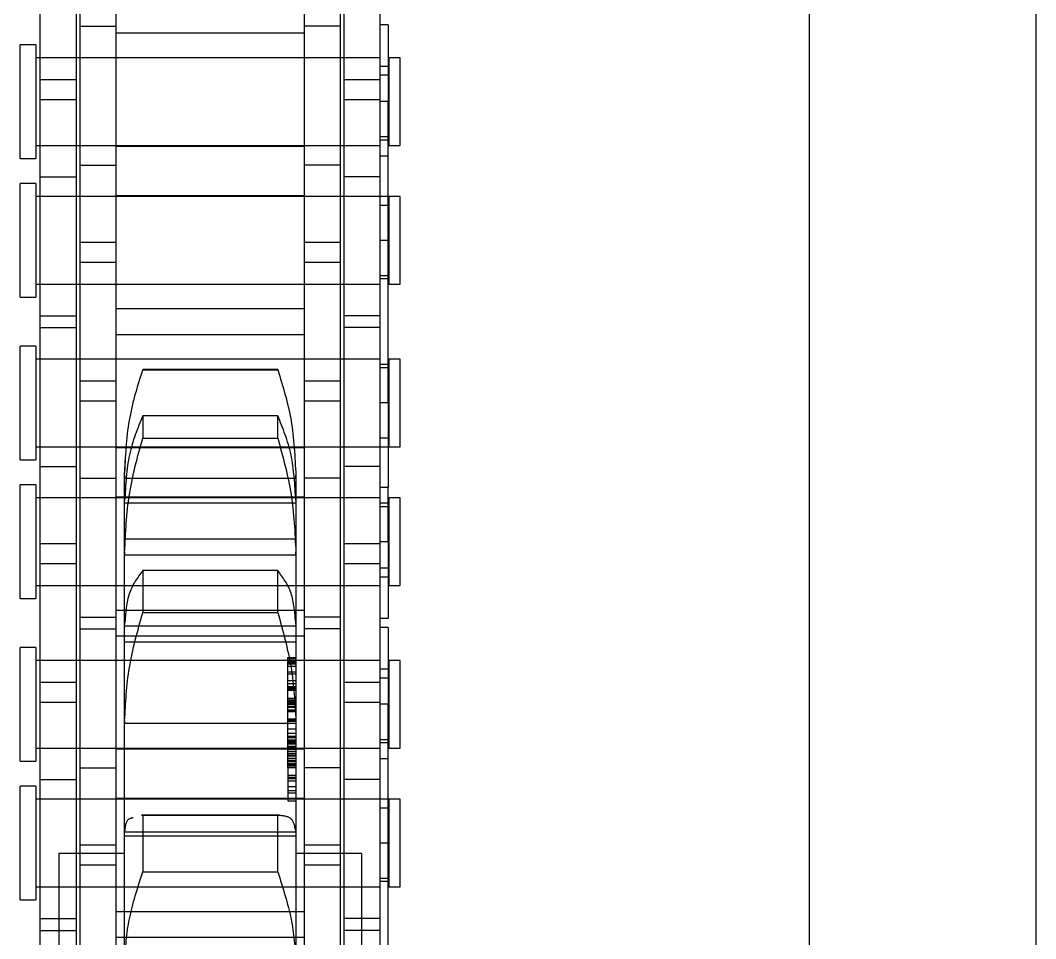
# Model space of a CAD drawing. Header units: metres. Extents: x 0 to 63075, y 0 to 44550.
# Drawn here: x 14562.03 to 14604.79, y 26117.97 to 26156.67 of the extents above; entities that cross this region are included whole.
import ezdxf

# ---------------------------------------------------------------- set-up
doc = ezdxf.new("R2010")
doc.units = ezdxf.units.M
doc.header["$LTSCALE"] = 75
doc.linetypes.add('HIDDEN2', pattern=[4.7625, 3.175, -1.5875])
for name, color, linetype in [('SDM', 7, 'Continuous'), ('SL4', 4, 'Continuous'), ('ST1', 7, 'HIDDEN2')]:
    doc.layers.add(name, color=color, linetype=linetype)

# ---------------------------------------------------------------- blocks, each defined once
blk = doc.blocks.new('A$Ca53c419a')
at = {"layer": 'SL4'}
for p, q in [((1009.762, 215.76), (2334.737, 215.76)), ((2334.737, 206.235), (1009.762, 206.235))]:
    blk.add_line(p, q, dxfattribs=at)
at = {"layer": 'ST1'}
for p, q in [((1689.83, 249), (1694.627, 249)), ((1689.83, 249), (1689.83, 248.342)), ((1694.627, 248.342), (1694.627, 249)), ((1695.678, 249), (1700.475, 249)), ((1695.678, 249), (1695.678, 248.342)), ((1700.475, 248.342), (1700.475, 249)), ((1702.53, 249), (1707.327, 249)), ((1702.53, 249), (1702.53, 248.342)), ((1707.327, 248.342), (1707.327, 249)), ((1708.378, 249), (1713.175, 249)), ((1708.378, 249), (1708.378, 248.342)), ((1713.175, 248.342), (1713.175, 249)), ((1715.23, 249), (1720.027, 249)), ((1715.23, 249), (1715.23, 248.342)), ((1720.027, 248.342), (1720.027, 249)), ((1721.078, 249), (1725.875, 249)), ((1721.078, 249), (1721.078, 248.342)), ((1725.875, 248.342), (1725.875, 249)), ((1679.456, 248.157), (1688.551, 248.157)), ((1688.551, 248.157), (1688.551, 246.637)), ((1688.551, 248.157), (1694.901, 248.157)), ((1689.053, 248.157), (1689.053, 246.637)), ((1694.627, 248.342), (1689.83, 248.342)), ((1690.383, 248.342), (1690.383, 233.843)), ((1690.383, 248.157), (1690.383, 246.637)), ((1694.073, 233.843), (1694.073, 248.342)), ((1694.073, 246.637), (1694.073, 248.157)), ((1694.901, 248.157), (1694.901, 246.637)), ((1694.901, 248.157), (1703.996, 248.157)), ((1700.475, 248.342), (1695.678, 248.342)), ((1696.231, 248.342), (1696.231, 233.843)), ((1696.231, 248.157), (1696.231, 246.637)), ((1698.148, 246.637), (1698.148, 248.157)), ((1699.008, 248.157), (1699.008, 246.637)), ((1699.921, 233.843), (1699.921, 248.342)), ((1699.921, 246.637), (1699.921, 248.157)), ((1707.327, 248.342), (1702.53, 248.342)), ((1703.083, 248.342), (1703.083, 233.843)), ((1703.083, 248.157), (1703.083, 246.637)), ((1703.996, 248.157), (1704.856, 248.157)), ((1703.996, 246.637), (1703.996, 248.157)), ((1704.856, 248.157), (1713.951, 248.157)), ((1704.856, 248.157), (1704.856, 246.637)), ((1706.773, 233.843), (1706.773, 248.342)), ((1706.773, 246.637), (1706.773, 248.157)), ((1708.103, 248.157), (1708.103, 246.637)), ((1713.175, 248.342), (1708.378, 248.342)), ((1708.931, 248.342), (1708.931, 233.843)), ((1708.931, 248.157), (1708.931, 246.637)), ((1712.621, 233.843), (1712.621, 248.342)), ((1712.621, 246.637), (1712.621, 248.157)), ((1713.951, 248.157), (1713.951, 246.637)), ((1713.951, 248.157), (1720.301, 248.157)), ((1714.453, 248.157), (1714.453, 246.637)), ((1720.027, 248.342), (1715.23, 248.342)), ((1715.783, 248.342), (1715.783, 233.843)), ((1715.783, 248.157), (1715.783, 246.637)), ((1719.473, 233.843), (1719.473, 248.342)), ((1719.473, 246.637), (1719.473, 248.157)), ((1720.301, 248.157), (1720.301, 246.637)), ((1720.301, 248.157), (1729.396, 248.157)), ((1725.875, 248.342), (1721.078, 248.342)), ((1721.631, 248.342), (1721.631, 233.843)), ((1721.631, 248.157), (1721.631, 246.637)), ((1723.548, 246.637), (1723.548, 248.157)), ((1724.408, 248.157), (1724.408, 246.637)), ((1725.321, 233.843), (1725.321, 248.342)), ((1725.321, 246.637), (1725.321, 248.157)), ((1691.794, 247.375), (1652.706, 247.375)), ((1691.794, 244.605), (1691.794, 247.375)), ((1679.456, 246.637), (1688.551, 246.637)), ((1682.201, 246.485), (1691.296, 246.485)), ((1688.551, 246.637), (1694.901, 246.637)), ((1690.383, 246.485), (1690.383, 244.965)), ((1691.296, 246.485), (1692.156, 246.485)), ((1691.296, 244.965), (1691.296, 246.485)), ((1692.156, 246.485), (1701.251, 246.485)), ((1692.156, 246.485), (1692.156, 244.965)), ((1694.073, 244.965), (1694.073, 246.485)), ((1694.901, 246.637), (1703.996, 246.637)), ((1695.403, 246.485), (1695.403, 244.965)), ((1696.231, 246.485), (1696.231, 244.965)), ((1699.921, 244.965), (1699.921, 246.485)), ((1701.251, 246.485), (1701.251, 244.965)), ((1701.251, 246.485), (1707.601, 246.485)), ((1701.753, 246.485), (1701.753, 244.965)), ((1703.083, 246.485), (1703.083, 244.965)), ((1703.996, 246.637), (1704.856, 246.637)), ((1704.856, 246.637), (1713.951, 246.637)), ((1706.773, 244.965), (1706.773, 246.485)), ((1707.601, 246.485), (1707.601, 244.965)), ((1707.601, 246.485), (1716.696, 246.485)), ((1708.931, 246.485), (1708.931, 244.965)), ((1710.848, 244.965), (1710.848, 246.485)), ((1711.708, 246.485), (1711.708, 244.965)), ((1712.621, 244.965), (1712.621, 246.485)), ((1713.951, 246.637), (1720.301, 246.637)), ((1715.783, 246.485), (1715.783, 244.965)), ((1716.696, 246.485), (1717.556, 246.485)), ((1716.696, 244.965), (1716.696, 246.485)), ((1717.556, 246.485), (1726.651, 246.485)), ((1717.556, 246.485), (1717.556, 244.965)), ((1719.473, 244.965), (1719.473, 246.485)), ((1720.301, 246.637), (1729.396, 246.637)), ((1720.803, 246.485), (1720.803, 244.965)), ((1721.631, 246.485), (1721.631, 244.965)), ((1725.321, 244.965), (1725.321, 246.485)), ((1726.651, 246.485), (1726.651, 244.965)), ((1726.651, 246.485), (1733.001, 246.485)), ((1682.201, 244.965), (1691.296, 244.965)), ((1688.268, 244.965), (1688.268, 237.035)), ((1689.336, 237.035), (1689.336, 244.965)), ((1690.383, 244.965), (1690.383, 237.035)), ((1691.296, 244.965), (1692.156, 244.965)), ((1692.156, 244.965), (1701.251, 244.965)), ((1694.073, 237.035), (1694.073, 244.965)), ((1694.116, 244.965), (1694.116, 237.035)), ((1696.188, 237.035), (1696.188, 244.965)), ((1696.231, 244.965), (1696.231, 237.035)), ((1699.921, 237.035), (1699.921, 244.965)), ((1700.968, 244.965), (1700.968, 237.035)), ((1701.251, 244.965), (1707.601, 244.965)), ((1702.036, 237.035), (1702.036, 244.965)), ((1703.083, 244.965), (1703.083, 237.035)), ((1706.773, 237.035), (1706.773, 244.965)), ((1706.816, 244.965), (1706.816, 237.035)), ((1707.601, 244.965), (1716.696, 244.965)), ((1708.888, 237.035), (1708.888, 244.965)), ((1708.931, 244.965), (1708.931, 237.035)), ((1712.621, 237.035), (1712.621, 244.965)), ((1713.668, 244.965), (1713.668, 237.035)), ((1714.736, 237.035), (1714.736, 244.965)), ((1715.783, 244.965), (1715.783, 237.035)), ((1716.696, 244.965), (1717.556, 244.965)), ((1717.556, 244.965), (1726.651, 244.965)), ((1719.473, 237.035), (1719.473, 244.965)), ((1719.516, 244.965), (1719.516, 237.035)), ((1721.588, 237.035), (1721.588, 244.965)), ((1721.631, 244.965), (1721.631, 237.035)), ((1725.321, 237.035), (1725.321, 244.965)), ((1726.368, 244.965), (1726.368, 237.035)), ((1726.651, 244.965), (1733.001, 244.965)), ((1687.242, 244.605), (1692.724, 244.605)), ((1692.536, 244.605), (1692.536, 237.395)), ((1692.686, 237.395), (1692.686, 244.605)), ((1692.724, 244.605), (1697.269, 244.605)), ((1697.269, 237.395), (1697.269, 244.605)), ((1697.269, 244.605), (1697.385, 244.605)), ((1697.385, 244.605), (1697.269, 244.605)), ((1697.385, 244.605), (1701.453, 244.605)), ((1700.706, 244.605), (1700.706, 237.395)), ((1701.375, 237.395), (1701.375, 244.605)), ((1701.453, 244.605), (1704.367, 244.605)), ((1704.367, 237.395), (1704.367, 244.605)), ((1704.367, 244.605), (1704.495, 244.605)), ((1704.495, 244.605), (1704.367, 244.605)), ((1704.495, 244.605), (1706.66, 244.605)), ((1705.053, 244.605), (1705.053, 237.395)), ((1706.551, 237.395), (1706.551, 244.605)), ((1706.66, 244.605), (1707.59, 244.605)), ((1707.59, 237.395), (1707.59, 244.605)), ((1707.59, 244.605), (1707.717, 244.605)), ((1707.717, 244.605), (1707.59, 244.605)), ((1707.717, 244.605), (1707.857, 244.605)), ((1708.354, 244.595), (1707.857, 244.605)), ((1691.02, 243.843), (1691.02, 238.157)), ((1693.396, 243.843), (1691.02, 243.843)), ((1693.396, 243.843), (1693.381, 243.901)), ((1693.396, 238.157), (1693.396, 243.843)), ((1693.398, 238.099), (1693.398, 243.901)), ((1701.946, 243.843), (1701.946, 238.157)), ((1703.709, 243.843), (1701.946, 243.843)), ((1703.709, 238.157), (1703.709, 243.843)), ((1709.29, 243.843), (1709.29, 238.157)), ((1710.228, 243.843), (1709.29, 243.843)), ((1710.228, 238.157), (1710.228, 243.843)), ((1712.166, 243.843), (1712.166, 238.157)), ((1712.19, 243.843), (1712.166, 243.843)), ((1712.19, 238.157), (1712.19, 243.843)), ((1691.02, 238.157), (1693.396, 238.157)), ((1701.946, 238.157), (1703.709, 238.157)), ((1709.29, 238.157), (1710.228, 238.157)), ((1712.166, 238.157), (1712.19, 238.157)), ((1692.724, 237.395), (1687.242, 237.395)), ((1691.794, 234.625), (1691.794, 237.395)), ((1697.269, 237.395), (1692.724, 237.395)), ((1694.851, 237.73), (1694.011, 237.73)), ((1694.011, 237.73), (1694.011, 237.395)), ((1694.346, 237.73), (1694.346, 237.395)), ((1694.449, 237.73), (1694.449, 237.395)), ((1694.619, 237.73), (1694.619, 237.395)), ((1695.003, 237.73), (1694.851, 237.73)), ((1694.851, 237.73), (1694.851, 237.395)), ((1694.954, 237.73), (1694.954, 237.395)), ((1695.418, 237.73), (1695.003, 237.73)), ((1695.003, 237.73), (1695.003, 237.395)), ((1695.095, 237.73), (1695.095, 237.395)), ((1695.418, 237.73), (1697.847, 237.73)), ((1695.418, 237.73), (1695.418, 237.395)), ((1695.477, 237.73), (1695.477, 237.395)), ((1695.477, 237.73), (1695.477, 237.395)), ((1695.528, 237.73), (1695.528, 237.395)), ((1695.541, 237.73), (1695.541, 237.395)), ((1695.542, 237.73), (1695.542, 237.395)), ((1695.599, 237.73), (1695.599, 237.395)), ((1695.676, 237.73), (1695.676, 237.395)), ((1695.684, 237.73), (1695.684, 237.395)), ((1695.715, 237.73), (1695.715, 237.395)), ((1695.789, 237.73), (1695.789, 237.395)), ((1695.792, 237.73), (1695.792, 237.395)), ((1695.8, 237.73), (1695.8, 237.395)), ((1695.813, 237.73), (1695.813, 237.395)), ((1695.906, 237.73), (1695.906, 237.395)), ((1695.926, 237.73), (1695.926, 237.395)), ((1695.934, 237.73), (1695.934, 237.395)), ((1696.002, 237.73), (1696.002, 237.395)), ((1696.095, 237.73), (1696.095, 237.395)), ((1696.179, 237.73), (1696.179, 237.395)), ((1696.259, 237.73), (1696.259, 237.395)), ((1696.308, 237.73), (1696.308, 237.395)), ((1696.411, 237.73), (1696.411, 237.395)), ((1696.444, 237.73), (1696.444, 237.395)), ((1696.446, 237.73), (1696.446, 237.395)), ((1696.479, 237.73), (1696.479, 237.395)), ((1696.518, 237.73), (1696.518, 237.395)), ((1696.552, 237.73), (1696.552, 237.395)), ((1696.556, 237.73), (1696.556, 237.395)), ((1696.581, 237.73), (1696.581, 237.395)), ((1696.585, 237.73), (1696.585, 237.395)), ((1696.673, 237.73), (1696.673, 237.395)), ((1696.687, 237.73), (1696.687, 237.395)), ((1696.703, 237.73), (1696.703, 237.395)), ((1696.722, 237.73), (1696.722, 237.395)), ((1696.73, 237.73), (1696.73, 237.395)), ((1696.864, 237.73), (1696.864, 237.395)), ((1697.023, 237.395), (1697.023, 237.73)), ((1697.385, 237.395), (1697.269, 237.395)), ((1697.358, 237.395), (1697.358, 237.73)), ((1701.453, 237.395), (1697.385, 237.395)), ((1697.406, 237.73), (1697.406, 237.395)), ((1697.467, 237.73), (1697.467, 237.395)), ((1697.767, 237.73), (1697.767, 237.395)), ((1697.808, 237.73), (1697.808, 237.395)), ((1697.829, 237.73), (1697.829, 237.395)), ((1697.847, 237.73), (1698.237, 237.73)), ((1697.847, 237.73), (1697.847, 237.395)), ((1697.957, 237.73), (1697.957, 237.395)), ((1698.003, 237.73), (1698.003, 237.395)), ((1698.083, 237.73), (1698.083, 237.395)), ((1698.137, 237.73), (1698.137, 237.395)), ((1698.192, 237.73), (1698.192, 237.395)), ((1698.209, 237.73), (1698.209, 237.395)), ((1698.23, 237.73), (1698.23, 237.395)), ((1698.237, 237.73), (1698.237, 237.395)), ((1698.237, 237.73), (1699.085, 237.73)), ((1698.31, 237.73), (1698.31, 237.395)), ((1698.333, 237.73), (1698.333, 237.395)), ((1698.668, 237.73), (1698.668, 237.395)), ((1698.695, 237.73), (1698.695, 237.395)), ((1698.741, 237.73), (1698.741, 237.395)), ((1698.779, 237.73), (1698.779, 237.395)), ((1698.827, 237.73), (1698.827, 237.395)), ((1698.948, 237.73), (1698.948, 237.395)), ((1699.085, 237.73), (1699.085, 237.395)), ((1699.085, 237.73), (1699.367, 237.73)), ((1699.367, 237.73), (1699.367, 237.395)), ((1699.367, 237.73), (1699.451, 237.73)), ((1699.451, 237.73), (1699.451, 237.395)), ((1699.451, 237.73), (1699.776, 237.73)), ((1699.685, 237.73), (1699.685, 237.395)), ((1699.776, 237.73), (1699.776, 237.395)), ((1699.776, 237.73), (1699.812, 237.73)), ((1699.812, 237.73), (1699.812, 237.395)), ((1699.812, 237.73), (1700.019, 237.73)), ((1699.854, 237.73), (1699.854, 237.395)), ((1699.892, 237.73), (1699.892, 237.395)), ((1700.009, 237.73), (1700.009, 237.395)), ((1700.019, 237.73), (1700.019, 237.395)), ((1700.019, 237.73), (1700.054, 237.73)), ((1700.039, 237.73), (1700.039, 237.395)), ((1700.054, 237.73), (1700.054, 237.395)), ((1704.367, 237.395), (1701.453, 237.395)), ((1704.495, 237.395), (1704.367, 237.395)), ((1704.367, 237.395), (1704.495, 237.395)), ((1706.66, 237.395), (1704.495, 237.395)), ((1707.59, 237.395), (1706.66, 237.395)), ((1707.717, 237.395), (1707.59, 237.395)), ((1707.59, 237.395), (1707.717, 237.395)), ((1707.857, 237.395), (1707.717, 237.395)), ((1682.201, 237.035), (1691.296, 237.035)), ((1690.383, 237.035), (1690.383, 235.515)), ((1691.296, 237.035), (1692.156, 237.035)), ((1691.296, 235.515), (1691.296, 237.035)), ((1692.156, 237.035), (1701.251, 237.035)), ((1692.156, 237.035), (1692.156, 235.515)), ((1694.073, 235.515), (1694.073, 237.035)), ((1695.403, 235.515), (1695.403, 237.035)), ((1696.231, 237.035), (1696.231, 235.515)), ((1699.921, 235.515), (1699.921, 237.035)), ((1701.251, 235.515), (1701.251, 237.035)), ((1701.251, 237.035), (1707.601, 237.035)), ((1701.753, 235.515), (1701.753, 237.035)), ((1703.083, 237.035), (1703.083, 235.515)), ((1706.773, 235.515), (1706.773, 237.035)), ((1707.601, 235.515), (1707.601, 237.035)), ((1707.601, 237.035), (1716.696, 237.035)), ((1708.931, 237.035), (1708.931, 235.515)), ((1710.848, 235.515), (1710.848, 237.035)), ((1711.708, 237.035), (1711.708, 235.515)), ((1712.621, 235.515), (1712.621, 237.035)), ((1715.783, 237.035), (1715.783, 235.515)), ((1716.696, 237.035), (1717.556, 237.035)), ((1716.696, 235.515), (1716.696, 237.035)), ((1717.556, 237.035), (1726.651, 237.035)), ((1717.556, 237.035), (1717.556, 235.515)), ((1719.473, 235.515), (1719.473, 237.035)), ((1720.803, 235.515), (1720.803, 237.035)), ((1721.631, 237.035), (1721.631, 235.515)), ((1725.321, 235.515), (1725.321, 237.035)), ((1726.651, 235.515), (1726.651, 237.035)), ((1726.651, 237.035), (1733.001, 237.035)), ((1679.456, 235.363), (1688.551, 235.363)), ((1682.201, 235.515), (1691.296, 235.515)), ((1688.551, 233.843), (1688.551, 235.363)), ((1688.551, 235.363), (1694.901, 235.363)), ((1689.053, 233.843), (1689.053, 235.363)), ((1690.383, 235.363), (1690.383, 233.843)), ((1691.296, 235.515), (1692.156, 235.515)), ((1692.156, 235.515), (1701.251, 235.515)), ((1694.073, 233.511), (1694.073, 235.363)), ((1694.901, 233.843), (1694.901, 235.363)), ((1694.901, 235.363), (1703.996, 235.363)), ((1696.231, 235.363), (1696.231, 233.843)), ((1698.148, 233.843), (1698.148, 235.363)), ((1699.008, 235.363), (1699.008, 233.843)), ((1699.921, 233.843), (1699.921, 235.363)), ((1701.251, 235.515), (1707.601, 235.515)), ((1703.083, 235.363), (1703.083, 233.843)), ((1703.996, 235.363), (1704.856, 235.363)), ((1703.996, 233.843), (1703.996, 235.363)), ((1704.856, 235.363), (1713.951, 235.363)), ((1704.856, 235.363), (1704.856, 233.843)), ((1706.773, 233.843), (1706.773, 235.363)), ((1707.601, 235.515), (1716.696, 235.515)), ((1708.103, 233.843), (1708.103, 235.363)), ((1708.931, 235.363), (1708.931, 233.511)), ((1712.621, 233.843), (1712.621, 235.363)), ((1713.951, 233.843), (1713.951, 235.363)), ((1713.951, 235.363), (1720.301, 235.363)), ((1714.453, 233.843), (1714.453, 235.363)), ((1715.783, 235.363), (1715.783, 233.843)), ((1716.696, 235.515), (1717.556, 235.515)), ((1717.556, 235.515), (1726.651, 235.515)), ((1719.473, 233.511), (1719.473, 235.363)), ((1720.301, 233.843), (1720.301, 235.363)), ((1720.301, 235.363), (1729.396, 235.363)), ((1721.631, 235.363), (1721.631, 233.843)), ((1723.548, 233.843), (1723.548, 235.363)), ((1724.408, 235.363), (1724.408, 233.843)), ((1725.321, 233.843), (1725.321, 235.363)), ((1726.651, 235.515), (1733.001, 235.515)), ((1691.794, 234.625), (1652.706, 234.625)), ((1679.456, 233.843), (1688.551, 233.843)), ((1685.376, 233.511), (1698.076, 233.511)), ((1688.551, 233.843), (1694.901, 233.843)), ((1690.609, 233.511), (1690.609, 233.843)), ((1690.752, 233.843), (1690.752, 233.474)), ((1692.228, 233.511), (1692.228, 233.843)), ((1693.704, 233.474), (1693.704, 233.843)), ((1694.901, 233.843), (1703.996, 233.843)), ((1695.78, 233.511), (1695.78, 233.843)), ((1696.457, 233.511), (1696.457, 233.843)), ((1696.6, 233.843), (1696.6, 233.474)), ((1698.076, 233.511), (1698.076, 233.843)), ((1701.307, 233.511), (1698.076, 233.511)), ((1699.183, 233.511), (1699.183, 233.843)), ((1699.552, 233.474), (1699.552, 233.843)), ((1701.307, 233.511), (1701.307, 233.843)), ((1701.697, 233.511), (1701.697, 233.843)), ((1704.928, 233.511), (1701.697, 233.511)), ((1703.452, 233.843), (1703.452, 233.474)), ((1703.821, 233.511), (1703.821, 233.843)), ((1703.996, 233.843), (1704.856, 233.843)), ((1704.856, 233.843), (1713.951, 233.843)), ((1704.928, 233.511), (1704.928, 233.843)), ((1704.928, 233.511), (1707.224, 233.511)), ((1706.404, 233.474), (1706.404, 233.843)), ((1706.547, 233.511), (1706.547, 233.843)), ((1707.224, 233.843), (1707.224, 233.511)), ((1710.776, 233.511), (1707.224, 233.511)), ((1709.3, 233.843), (1709.3, 233.474)), ((1710.776, 233.511), (1710.776, 233.843)), ((1710.776, 233.511), (1723.476, 233.511)), ((1712.252, 233.474), (1712.252, 233.843)), ((1712.395, 233.511), (1712.395, 233.843)), ((1713.951, 233.843), (1720.301, 233.843)), ((1716.009, 233.511), (1716.009, 233.843)), ((1716.152, 233.843), (1716.152, 233.474)), ((1717.628, 233.511), (1717.628, 233.843)), ((1719.104, 233.474), (1719.104, 233.843)), ((1720.301, 233.843), (1729.396, 233.843)), ((1721.18, 233.511), (1721.18, 233.843)), ((1721.857, 233.511), (1721.857, 233.843)), ((1722, 233.843), (1722, 233.474)), ((1723.476, 233.511), (1723.476, 233.843)), ((1726.707, 233.511), (1723.476, 233.511)), ((1724.583, 233.511), (1724.583, 233.843)), ((1724.952, 233.474), (1724.952, 233.843)), ((1726.707, 233.511), (1726.707, 233.843)), ((1694.073, 233.474), (1690.383, 233.474)), ((1690.383, 233.474), (1690.383, 233)), ((1694.073, 233), (1694.073, 233.474)), ((1699.921, 233.474), (1696.231, 233.474)), ((1696.231, 233.474), (1696.231, 233)), ((1699.921, 233), (1699.921, 233.474)), ((1706.773, 233.474), (1703.083, 233.474)), ((1703.083, 233.474), (1703.083, 233)), ((1706.773, 233), (1706.773, 233.474)), ((1712.621, 233.474), (1708.931, 233.474)), ((1708.931, 233.474), (1708.931, 233)), ((1712.621, 233), (1712.621, 233.474)), ((1719.473, 233.474), (1715.783, 233.474)), ((1715.783, 233.474), (1715.783, 233)), ((1719.473, 233), (1719.473, 233.474)), ((1725.321, 233.474), (1721.631, 233.474)), ((1721.631, 233.474), (1721.631, 233)), ((1725.321, 233), (1725.321, 233.474)), ((1690.383, 233), (1694.073, 233)), ((1696.231, 233), (1699.921, 233)), ((1703.083, 233), (1706.773, 233)), ((1708.931, 233), (1712.621, 233)), ((1715.783, 233), (1719.473, 233)), ((1721.631, 233), (1725.321, 233)), ((1009.762, 215.76), (2334.737, 215.76)), ((2334.737, 210.998), (1009.762, 210.998))]:
    blk.add_line(p, q, dxfattribs=at)
for points, knots in [([(1687.242, 244.605), (1687.825, 244.567), (1688.99, 244.492), (1690.343, 244.059), (1691.02, 243.843)], [0, 0, 0, 0, 0.499479, 1, 1, 1, 1]), ([(1693.293, 244.24), (1693.283, 244.298), (1693.238, 244.556), (1692.948, 244.584), (1692.724, 244.605)], [0, 0, 0, 0, 0.2260882, 1, 1, 1, 1]), ([(1697.385, 244.605), (1698.128, 244.567), (1699.618, 244.492), (1701.169, 244.059), (1701.946, 243.843)], [0, 0, 0, 0, 0.499464, 1, 1, 1, 1]), ([(1703.709, 243.843), (1703.423, 244.059), (1702.85, 244.492), (1701.919, 244.567), (1701.453, 244.605)], [0, 0, 0, 0, 0.500513, 1, 1, 1, 1]), ([(1704.495, 244.605), (1705.31, 244.567), (1706.943, 244.492), (1708.507, 244.06), (1709.29, 243.843)], [0, 0, 0, 0, 0.499124, 1, 1, 1, 1]), ([(1710.228, 243.843), (1709.706, 244.059), (1708.664, 244.492), (1707.327, 244.567), (1706.66, 244.605)], [0, 0, 0, 0, 0.500534, 1, 1, 1, 1]), ([(1707.717, 244.605), (1708.505, 244.567), (1710.085, 244.492), (1711.472, 244.06), (1712.166, 243.843)], [0, 0, 0, 0, 0.499098, 1, 1, 1, 1]), ([(1691.02, 238.157), (1690.343, 237.941), (1688.99, 237.508), (1687.825, 237.433), (1687.242, 237.395)], [0, 0, 0, 0, 0.500514, 1, 1, 1, 1]), ([(1692.724, 237.395), (1692.931, 237.433), (1693.345, 237.508), (1693.379, 237.94), (1693.396, 238.157)], [0, 0, 0, 0, 0.499427, 1, 1, 1, 1]), ([(1701.946, 238.157), (1701.169, 237.941), (1699.618, 237.508), (1698.128, 237.433), (1697.385, 237.395)], [0, 0, 0, 0, 0.500529, 1, 1, 1, 1]), ([(1701.453, 237.395), (1701.919, 237.433), (1702.85, 237.508), (1703.423, 237.941), (1703.709, 238.157)], [0, 0, 0, 0, 0.49948, 1, 1, 1, 1]), ([(1709.29, 238.157), (1708.508, 237.941), (1706.944, 237.508), (1705.311, 237.433), (1704.495, 237.395)], [0, 0, 0, 0, 0.500152, 1, 1, 1, 1]), ([(1706.66, 237.395), (1707.327, 237.433), (1708.664, 237.508), (1709.706, 237.941), (1710.228, 238.157)], [0, 0, 0, 0, 0.499459, 1, 1, 1, 1]), ([(1712.166, 238.157), (1711.473, 237.941), (1710.086, 237.508), (1708.506, 237.433), (1707.717, 237.395)], [0, 0, 0, 0, 0.500133, 1, 1, 1, 1])]:
    blk.add_open_spline(points, degree=3, knots=knots, dxfattribs=at)

msp = doc.modelspace()

# ---------------------------------------------------------------- block references
at = {"layer": 'SDM', "rotation": 90}
msp.add_blockref('A$Ca53c419a', (14811.027, 24429.769), dxfattribs=at)

doc.saveas('drawing.dxf')
